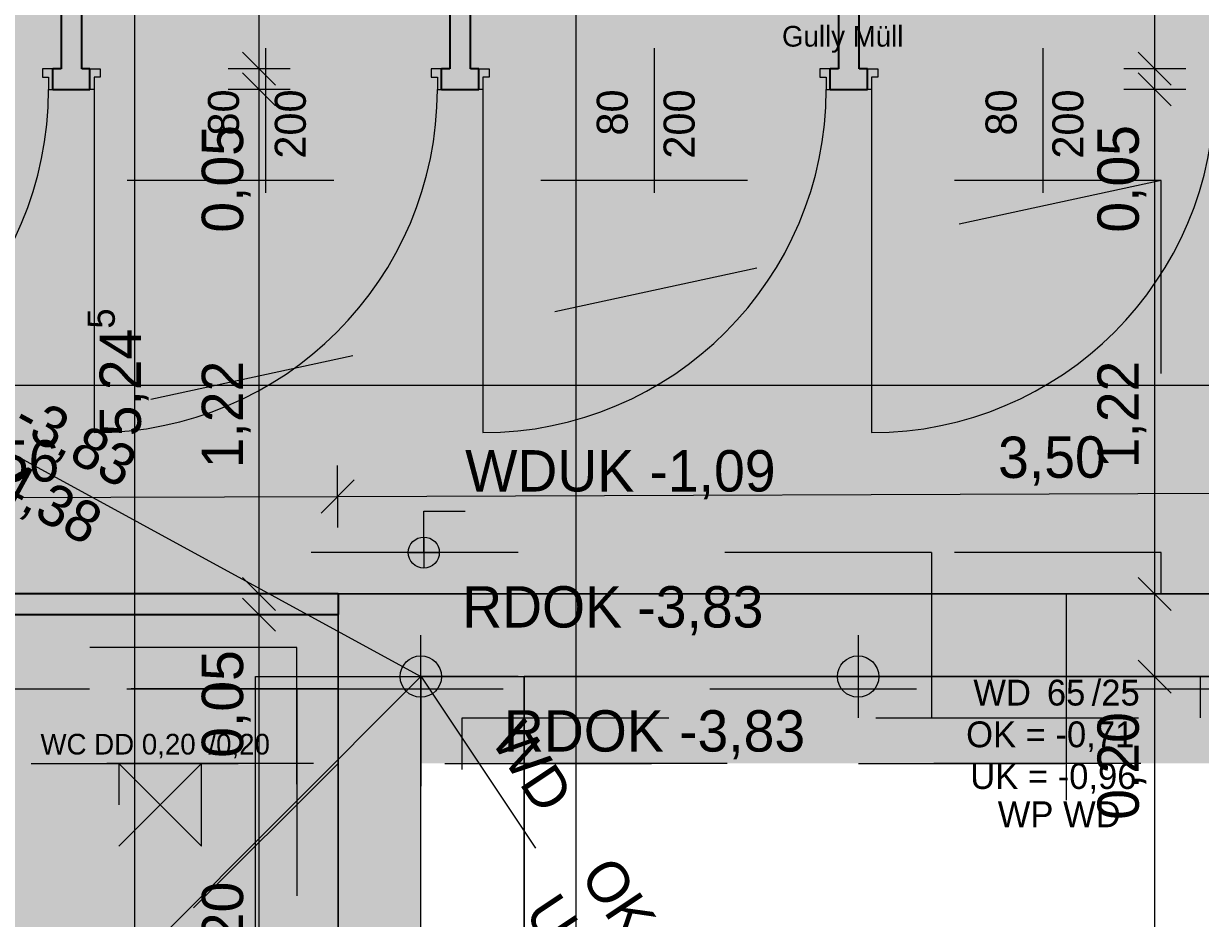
# Model space of a CAD drawing. Header units: metres. Extents: x -14 to 130, y -38 to 4.
# Drawn here: x 4.664 to 7.51, y -4.29 to -2.126 of the extents above; entities that cross this region are included whole.
import ezdxf

# ---------------------------------------------------------------- set-up
doc = ezdxf.new("R2010")
doc.units = ezdxf.units.M
doc.header["$MEASUREMENT"] = 0
doc.linetypes.add('Untersicht', pattern=[0.001, 0.0005, -0.0005])
for name, color, linetype in [('-1._KG PP_3_120 Wand Innen tragend', 7, 'Continuous'), ('-1._KG PP_3_130 Wand Innen', 7, 'Continuous'), ('-1._KG PP_3_210 Decke', 7, 'Continuous'), ('-1._KG PP_3_220 Bodenaufbau', 7, 'Continuous'), ('-1._KG PP_3_270 Deckendurchbruchsymbol', 7, 'Continuous'), ('-1._KG PP_3_810 Raum', 7, 'Continuous'), ('-1._KG PP_3_815 Raumbegrenzung', 7, 'Continuous'), ('-1._KG PP_3_950 Polierplan Bemaßung', 7, 'Continuous'), ('-1._KG PP_3_Bemaßen_Sperrmaß 2D', 7, 'Continuous'), ('-1._KG PP_3_Gelände_Beschriftung Gelände', 7, 'Continuous'), ('-1._KG PP_3_Kataster Grenzpunkte_Grenzpunkt (GP) Hausecke_Kennzeichen', 7, 'Continuous'), ('-1._KG PP_3_Kataster Grundstücke_Grundstück', 7, 'Continuous')]:
    doc.layers.add(name, color=color, linetype=linetype)
doc.styles.add('ERSTELLTER_STIL_5', font='')
doc.styles.get('ERSTELLTER_STIL_5').set_extended_font_data('Eurostile')
doc.linetypes.add('GAS', pattern='A,0,[1,415_260415_PP_VA_1_2 -1 KG1.Shx,S=0.186508,R=0,X=0,Y=0],-26.5,0', length=26.5)

msp = doc.modelspace()

# ---------------------------------------------------------------- hatches: boundary and pattern name
at = {"layer": '-1._KG PP_3_120 Wand Innen tragend', "linetype": 'Continuous', "lineweight": 13, "true_color": 0x3f7f02}
for points in [[(5.625, -3.505), (5.425, -3.505), (5.625, -3.705)], [(5.425, -3.505), (5.425, -3.705), (5.625, -3.705)], [(5.625, -3.505), (5.625, -3.705), (6.86, -3.705), (6.86, -3.505)], [(5.425, -3.705), (5.425, -7.56), (5.625, -7.56), (5.625, -3.705)]]:
    msp.add_hatch(color=76, dxfattribs=at).paths.add_polyline_path(points)
at = {"layer": '-1._KG PP_3_130 Wand Innen', "linetype": 'Continuous', "lineweight": 0, "true_color": 0x373737}
for points in [[(4.755, -0.8), (4.755, -2.235), (4.805, -2.235), (4.805, -0.8)], [(5.695, -0.8), (5.695, -2.235), (5.745, -2.235), (5.745, -0.8)], [(6.635, -0.8), (6.635, -2.235), (6.685, -2.235), (6.685, -0.8)], [(4.735, -2.285), (4.825, -2.285), (4.825, -2.235), (4.735, -2.235)], [(5.675, -2.285), (5.765, -2.285), (5.765, -2.235), (5.675, -2.235)], [(6.615, -2.285), (6.705, -2.285), (6.705, -2.235), (6.615, -2.235)], [(3.915, -3.555), (5.425, -3.555), (5.425, -3.505), (3.915, -3.505)]]:
    msp.add_hatch(color=250, dxfattribs=at).paths.add_polyline_path(points)
at = {"layer": '-1._KG PP_3_210 Decke', "linetype": 'Continuous', "lineweight": 0, "true_color": 0x060c00}
msp.add_hatch(color=98, dxfattribs=at).paths.add_polyline_path([(5.425, -3.735), (0.1437, -3.735), (0.1444, -3.915), (8.725, -3.915), (8.725, -3.505), (5.425, -3.505)])
at = {"layer": '-1._KG PP_3_Gelände_Beschriftung Gelände', "linetype": 'Continuous', "lineweight": 0, "true_color": 0x060c00}
h = msp.add_hatch(color=98, dxfattribs=at)
h.paths.add_polyline_path([(0.6022, -0.6), (0.6319, -8.705), (5.625, -8.705), (5.625, -3.705), (8.725, -3.705), (8.725, -5.925), (8.925, -5.925), (8.925, -5.905), (9.105, -5.905), (9.105, -4.225), (10.725, -4.225), (10.725, -5.905), (10.905, -5.905), (10.905, -6.225), (12.425, -6.225), (12.425, -9.355), (15.32, -9.355), (15.32, -8.955), (18.3552, -8.955), (18.383, -0.6)])
h.paths.add_polyline_path([(1.4029, -0.8), (1.4029, -1.4), (0.8029, -1.4), (0.8029, -0.8)], flags=0)
h.paths.add_polyline_path([(17.5774, -2.893), (17.5774, -2.293), (18.1774, -2.293), (18.1774, -2.893)], flags=0)
at = {"layer": '-1._KG PP_3_Kataster Grenzpunkte_Grenzpunkt (GP) Hausecke_Kennzeichen', "linetype": 'Continuous', "lineweight": 13, "true_color": 0xff6400}
for points in [[(5.6322, -3.405), (5.6322, -3.3675), (5.6179, -3.3704), (5.6057, -3.3785), (5.5976, -3.3906), (5.5947, -3.405)], [(5.6322, -3.405), (5.6322, -3.4425), (5.6466, -3.4396), (5.6587, -3.4315), (5.6668, -3.4194), (5.6697, -3.405)]]:
    msp.add_hatch(color=30, dxfattribs=at).paths.add_polyline_path(points)

# ---------------------------------------------------------------- linework, layer by layer
at = {"layer": '-1._KG PP_3_120 Wand Innen tragend', "color": 7, "linetype": 'Continuous', "lineweight": 18, "ltscale": 1000, "flags": 128}
for points in [[(5.425, -3.505), (5.625, -3.505)], [(5.425, -3.505), (5.425, -6.045)], [(6.86, -3.505), (5.625, -3.505)], [(6.86, -3.505), (6.86, -3.705)], [(5.625, -7.56), (5.625, -3.705)], [(5.625, -3.705), (6.86, -3.705)]]:
    msp.add_lwpolyline(points, dxfattribs=at)
at = {"layer": '-1._KG PP_3_120 Wand Innen tragend', "color": 16, "linetype": 'Continuous', "lineweight": 13, "ltscale": 1000, "true_color": 0x7e0000, "flags": 128}
for points in [[(7.51, -3.505), (6.86, -3.505)], [(6.86, -3.705), (7.51, -3.705)]]:
    msp.add_lwpolyline(points, dxfattribs=at)
at = {"layer": '-1._KG PP_3_130 Wand Innen', "color": 7, "linetype": 'Continuous', "lineweight": 13, "ltscale": 1000}
for p, q in [((5.25, -2.535), (5.25, -2.185)), ((6.19, -2.535), (6.19, -2.185)), ((7.13, -2.535), (7.13, -2.185)), ((4.735, -2.235), (4.71, -2.235)), ((4.71, -2.235), (4.71, -2.255)), ((4.735, -2.285), (4.735, -2.235)), ((4.825, -2.235), (4.85, -2.235)), ((4.825, -2.285), (4.825, -2.235)), ((4.85, -2.235), (4.85, -2.255)), ((5.675, -2.235), (5.65, -2.235)), ((5.65, -2.235), (5.65, -2.255)), ((5.675, -2.285), (5.675, -2.235)), ((5.765, -2.235), (5.79, -2.235)), ((5.765, -2.285), (5.765, -2.235)), ((5.79, -2.235), (5.79, -2.255)), ((6.615, -2.235), (6.59, -2.235)), ((6.59, -2.235), (6.59, -2.255)), ((6.615, -2.285), (6.615, -2.235)), ((6.705, -2.235), (6.73, -2.235)), ((6.705, -2.285), (6.705, -2.235)), ((6.73, -2.235), (6.73, -2.255)), ((4.71, -2.255), (4.725, -2.255)), ((4.725, -2.255), (4.725, -2.285)), ((4.85, -2.255), (4.835, -2.255)), ((4.835, -2.255), (4.835, -2.285)), ((5.65, -2.255), (5.665, -2.255)), ((5.665, -2.255), (5.665, -2.285)), ((5.79, -2.255), (5.775, -2.255)), ((5.775, -2.255), (5.775, -2.285)), ((6.59, -2.255), (6.605, -2.255)), ((6.605, -2.255), (6.605, -2.285)), ((6.73, -2.255), (6.715, -2.255)), ((6.715, -2.255), (6.715, -2.285)), ((4.725, -2.285), (4.735, -2.285)), ((4.835, -2.285), (4.825, -2.285)), ((4.835, -2.285), (4.835, -3.115)), ((5.665, -2.285), (5.675, -2.285)), ((5.775, -2.285), (5.765, -2.285)), ((5.775, -2.285), (5.775, -3.115)), ((6.605, -2.285), (6.615, -2.285)), ((6.715, -2.285), (6.705, -2.285)), ((6.715, -2.285), (6.715, -3.115))]:
    msp.add_line(p, q, dxfattribs=at)
at = {"layer": '-1._KG PP_3_130 Wand Innen', "color": 7, "linetype": 'Continuous', "lineweight": 25, "ltscale": 1000}
for p, q in [((4.735, -2.285), (4.735, -2.235)), ((4.735, -2.285), (4.735, -2.235)), ((4.735, -2.285), (4.735, -2.235)), ((4.825, -2.285), (4.825, -2.235)), ((4.825, -2.285), (4.825, -2.235)), ((4.825, -2.285), (4.825, -2.235)), ((5.675, -2.285), (5.675, -2.235)), ((5.675, -2.285), (5.675, -2.235)), ((5.675, -2.285), (5.675, -2.235)), ((5.765, -2.285), (5.765, -2.235)), ((5.765, -2.285), (5.765, -2.235)), ((5.765, -2.285), (5.765, -2.235)), ((6.615, -2.285), (6.615, -2.235)), ((6.615, -2.285), (6.615, -2.235)), ((6.615, -2.285), (6.615, -2.235)), ((6.705, -2.285), (6.705, -2.235)), ((6.705, -2.285), (6.705, -2.235)), ((6.705, -2.285), (6.705, -2.235))]:
    msp.add_line(p, q, dxfattribs=at)
at = {"layer": '-1._KG PP_3_130 Wand Innen', "color": 7, "linetype": 'Continuous', "lineweight": 25, "ltscale": 1000, "flags": 128}
for points in [[(4.755, -0.8), (4.755, -2.235)], [(4.805, -2.235), (4.805, -0.8)], [(5.695, -0.8), (5.695, -2.235)], [(5.745, -2.235), (5.745, -0.8)], [(6.635, -0.8), (6.635, -2.235)], [(6.685, -2.235), (6.685, -0.8)], [(4.755, -2.235), (4.735, -2.235)], [(4.825, -2.235), (4.805, -2.235)], [(5.695, -2.235), (5.675, -2.235)], [(5.765, -2.235), (5.745, -2.235)], [(6.635, -2.235), (6.615, -2.235)], [(6.705, -2.235), (6.685, -2.235)], [(4.735, -2.285), (4.825, -2.285)], [(5.675, -2.285), (5.765, -2.285)], [(6.615, -2.285), (6.705, -2.285)], [(5.425, -3.505), (3.915, -3.505)], [(5.425, -3.505), (5.425, -3.555)], [(3.915, -3.555), (5.425, -3.555)]]:
    msp.add_lwpolyline(points, dxfattribs=at)
at = {"layer": '-1._KG PP_3_130 Wand Innen', "color": 7, "linetype": 'Continuous', "lineweight": 13, "ltscale": 1000}
for centre in [(3.895, -2.285), (4.835, -2.285), (5.775, -2.285), (6.715, -2.285)]:
    msp.add_arc(centre, 0.83, 270, 0, dxfattribs=at)
at = {"layer": '-1._KG PP_3_210 Decke', "color": 7, "linetype": 'Untersicht', "lineweight": 13, "ltscale": 1000, "true_color": 0xf4f4f4, "flags": 128}
for points in [[(0.1437, -3.735), (5.425, -3.735), (5.425, -3.505), (8.725, -3.505), (8.725, -0.13), (6.02, -0.13), (6.02, -0.53), (0.1319, -0.53)], [(0.1444, -3.915), (0.1845, -14.87), (15.32, -14.87), (15.32, -6.225), (10.905, -6.225), (10.905, -6.065), (8.925, -6.065), (8.925, -4.045), (8.745, -4.045), (8.745, -3.915), (5.625, -3.915), (0.8144, -3.915)]]:
    msp.add_lwpolyline(points, close=True, dxfattribs=at)
for points in [[(8.725, -3.505), (5.425, -3.505), (5.425, -3.735)], [(5.425, -3.735), (0.1437, -3.735), (0.1444, -3.915), (8.725, -3.915), (8.725, -3.845)]]:
    msp.add_lwpolyline(points, dxfattribs=at)
at = {"layer": '-1._KG PP_3_220 Bodenaufbau', "color": 7, "linetype": 'Untersicht', "lineweight": 13, "ltscale": 1000, "true_color": 0xf4f4f4, "flags": 128}
msp.add_lwpolyline([(0.3237, -3.735), (8.745, -3.735), (8.745, -0.31), (6.2, -0.31), (6.2, -0.71), (0.3126, -0.71)], close=True, dxfattribs=at)
at = {"layer": '-1._KG PP_3_220 Bodenaufbau', "color": 7, "linetype": 'Continuous', "lineweight": 18, "ltscale": 1000, "flags": 128}
msp.add_lwpolyline([(3.815, -0.8), (3.815, -1.965), (0.8072, -1.965), (0.8312, -8.5021), (0.8312, -8.505), (5.425, -8.505), (5.425, -3.505), (8.925, -3.505), (8.925, -3.845), (11.105, -3.845), (11.105, -6.225), (15.12, -6.225), (15.12, -8.955), (18.1552, -8.955), (18.1754, -2.893), (17.5774, -2.893), (17.5774, -2.293), (18.1774, -2.293), (18.1824, -0.8)], close=True, dxfattribs=at)
at = {"layer": '-1._KG PP_3_220 Bodenaufbau', "color": 7, "linetype": 'Continuous', "lineweight": 13, "ltscale": 1000, "flags": 128}
for points in [[(5.625, -3.705), (8.725, -3.705)], [(5.625, -8.7573), (5.625, -3.705)]]:
    msp.add_lwpolyline(points, dxfattribs=at)
at = {"layer": '-1._KG PP_3_270 Deckendurchbruchsymbol', "color": 7, "linetype": 'Untersicht', "lineweight": 13, "ltscale": 1000}
for p, q in [((4.895, -4.115), (5.095, -3.915)), ((4.895, -3.915), (5.095, -4.115))]:
    msp.add_line(p, q, dxfattribs=at)
at = {"layer": '-1._KG PP_3_270 Deckendurchbruchsymbol', "color": 7, "linetype": 'Untersicht', "lineweight": 13, "ltscale": 1000, "flags": 128}
msp.add_lwpolyline([(5.095, -4.115), (5.095, -3.915), (4.895, -3.915), (4.895, -4.115)], close=True, dxfattribs=at)
at = {"layer": '-1._KG PP_3_810 Raum', "color": 5, "linetype": 'Continuous', "lineweight": 0, "ltscale": 1000, "flags": 128}
msp.add_lwpolyline([(8.395, -8.705), (8.395, -3.705), (5.875, -3.705), (5.875, -8.705)], close=True, dxfattribs=at)
at = {"layer": '-1._KG PP_3_815 Raumbegrenzung', "color": 5, "linetype": 'Continuous', "lineweight": 0, "ltscale": 1000, "flags": 128}
msp.add_lwpolyline([(5.875, -8.705), (5.875, -3.705), (8.395, -3.705), (8.395, -8.705)], close=True, dxfattribs=at)
at = {"layer": '-1._KG PP_3_Bemaßen_Sperrmaß 2D', "color": 5, "linetype": 'GAS', "lineweight": 0, "ltscale": 1000}
for p, q in [((6, 3), (6, -36)), ((-1.5, -3), (21, -3))]:
    msp.add_line(p, q, dxfattribs=at)
at = {"layer": '-1._KG PP_3_Gelände_Beschriftung Gelände', "color": 7, "linetype": 'Continuous', "lineweight": 13, "ltscale": 1000, "true_color": 0xf4f4f4, "flags": 128}
msp.add_lwpolyline([(0.6022, -0.6), (0.6319, -8.705), (5.625, -8.705), (5.625, -3.705), (8.725, -3.705), (8.725, -5.925), (8.925, -5.925), (8.925, -5.905), (9.105, -5.905), (9.105, -4.225), (10.725, -4.225), (10.725, -5.905), (10.905, -5.905), (10.905, -6.225), (12.425, -6.225), (12.425, -9.355), (15.32, -9.355), (15.32, -8.955), (18.3552, -8.955), (18.383, -0.6)], close=True, dxfattribs=at)
at = {"layer": '-1._KG PP_3_Gelände_Beschriftung Gelände', "color": 7, "linetype": 'Continuous', "lineweight": 18, "ltscale": 1000, "flags": 128}
for points in [[(5.225, -3.705), (8.725, -3.705)], [(5.225, -9.205), (5.225, -3.705)]]:
    msp.add_lwpolyline(points, dxfattribs=at)
at = {"layer": '-1._KG PP_3_Kataster Grenzpunkte_Grenzpunkt (GP) Hausecke_Kennzeichen', "color": 76, "linetype": 'Continuous', "lineweight": 13, "ltscale": 1000, "true_color": 0x3f7f02}
msp.add_line((4.9339, -6.045), (4.9339, -0.8), dxfattribs=at)
at = {"layer": '-1._KG PP_3_Kataster Grenzpunkte_Grenzpunkt (GP) Hausecke_Kennzeichen', "color": 6, "linetype": 'Continuous', "lineweight": 13, "ltscale": 1000, "true_color": 0xfb02fe}
for p, q in [((5.2339, -2.235), (5.2339, -0.8)), ((7.3995, -2.235), (7.3995, -0.8)), ((5.1939, -2.195), (5.2739, -2.275)), ((7.3595, -2.195), (7.4395, -2.275)), ((5.3089, -2.235), (5.1589, -2.235)), ((5.1939, -2.245), (5.2739, -2.325)), ((5.2339, -2.285), (5.2339, -2.235)), ((7.4745, -2.235), (7.3245, -2.235)), ((7.3595, -2.245), (7.4395, -2.325)), ((7.3995, -2.285), (7.3995, -2.235)), ((5.3089, -2.285), (5.1589, -2.285)), ((5.2339, -3.505), (5.2339, -2.285)), ((7.4745, -2.285), (7.3245, -2.285)), ((7.3995, -3.505), (7.3995, -2.285)), ((5.4244, -3.3442), (5.4239, -3.1942)), ((5.464, -3.2291), (5.3843, -3.3094)), ((3.8642, -3.2749), (5.4241, -3.2692)), ((5.4241, -3.2692), (8.9241, -3.2564)), ((5.1939, -3.465), (5.2739, -3.545)), ((7.3595, -3.465), (7.4395, -3.545)), ((5.3089, -3.505), (5.1589, -3.505)), ((5.1939, -3.515), (5.2739, -3.595)), ((5.2339, -3.555), (5.2339, -3.505)), ((7.4745, -3.505), (7.3245, -3.505)), ((7.3995, -3.705), (7.3995, -3.505)), ((5.3089, -3.555), (5.1589, -3.555)), ((5.2339, -4.755), (5.2339, -3.555)), ((7.3595, -3.665), (7.4395, -3.745)), ((7.4745, -3.705), (7.3245, -3.705)), ((7.3995, -5.725), (7.3995, -3.705))]:
    msp.add_line(p, q, dxfattribs=at)
at = {"layer": '-1._KG PP_3_Kataster Grenzpunkte_Grenzpunkt (GP) Hausecke_Kennzeichen', "color": 7, "linetype": 'Continuous', "lineweight": 13, "ltscale": 1000}
for p, q in [((1.4029, -1.4), (5.625, -3.705)), ((7.185, -3.505), (7.185, -4.0042)), ((5.625, -3.805), (5.625, -3.605)), ((6.6822, -3.605), (6.6822, -3.805)), ((0.6319, -8.705), (5.625, -3.705)), ((5.525, -3.705), (5.725, -3.705)), ((6.7822, -3.705), (6.5822, -3.705))]:
    msp.add_line(p, q, dxfattribs=at)
at = {"layer": '-1._KG PP_3_Kataster Grenzpunkte_Grenzpunkt (GP) Hausecke_Kennzeichen', "color": 30, "linetype": 'Untersicht', "lineweight": 13, "ltscale": 1000, "true_color": 0xff6400}
for p, q in [((7.415, -2.505), (0.9144, -3.915)), ((5.625, -3.704), (6.7062, -5.3263)), ((0.8312, -8.505), (5.425, -3.915))]:
    msp.add_line(p, q, dxfattribs=at)
at = {"layer": '-1._KG PP_3_Kataster Grenzpunkte_Grenzpunkt (GP) Hausecke_Kennzeichen', "color": 30, "linetype": 'Continuous', "lineweight": 13, "ltscale": 1000, "true_color": 0xff6400}
for p, q in [((5.6322, -3.405), (5.6322, -3.305)), ((5.6322, -3.305), (5.7322, -3.305)), ((5.6322, -3.3675), (5.6322, -3.4425)), ((5.5947, -3.405), (5.6697, -3.405))]:
    msp.add_line(p, q, dxfattribs=at)
msp.add_circle((5.6322, -3.405), 0.0375, dxfattribs=at)
at = {"layer": '-1._KG PP_3_Kataster Grenzpunkte_Grenzpunkt (GP) Hausecke_Kennzeichen', "color": 7, "linetype": 'Continuous', "lineweight": 13, "ltscale": 1000}
for centre in [(5.625, -3.705), (6.6822, -3.705)]:
    msp.add_circle(centre, 0.05, dxfattribs=at)
at = {"layer": '-1._KG PP_3_Kataster Grundstücke_Grundstück', "color": 30, "linetype": 'Untersicht', "lineweight": 13, "ltscale": 1000, "true_color": 0xff6400, "flags": 128}
msp.add_lwpolyline([(7.415, -2.505), (0.9092, -2.505), (0.9137, -3.735), (5.425, -3.735), (5.425, -3.505), (7.415, -3.505)], close=True, dxfattribs=at)
for points in [[(6.86, -3.405), (5.325, -3.405), (5.325, -3.635)], [(6.86, -3.405), (5.325, -3.405), (5.325, -3.635)], [(6.86, -3.405), (5.325, -3.405), (5.325, -3.635)], [(7.415, -3.405), (6.86, -3.405)], [(7.415, -3.505), (7.415, -3.405)], [(5.425, -7.93), (5.425, -3.505), (6.86, -3.505)], [(6.86, -3.505), (7.415, -3.505)], [(5.325, -3.635), (0.9144, -3.635), (0.9144, -3.735)], [(5.325, -3.735), (5.325, -3.635)], [(6.86, -3.705), (5.625, -3.705), (5.625, -7.93)], [(6.86, -3.705), (5.625, -3.705), (5.625, -7.93)], [(6.86, -3.705), (5.625, -3.705), (5.625, -7.93)], [(7.51, -3.705), (6.86, -3.705)], [(3.865, -8.505), (3.865, -8.405), (5.325, -8.405), (5.325, -3.735), (0.9137, -3.735)], [(0.9144, -3.735), (5.325, -3.735)], [(5.325, -3.735), (5.325, -7.93)], [(5.325, -3.735), (5.325, -7.93)], [(5.325, -3.735), (5.325, -7.93)], [(5.725, -7.93), (5.725, -3.805)], [(5.725, -3.805), (6.86, -3.805)], [(6.86, -3.805), (7.51, -3.805)]]:
    msp.add_lwpolyline(points, dxfattribs=at)
at = {"layer": '-1._KG PP_3_Kataster Grundstücke_Grundstück', "color": 16, "linetype": 'Untersicht', "lineweight": 13, "ltscale": 1000, "true_color": 0x7e0000, "flags": 128}
for points in [[(6.86, -3.405), (6.86, -3.505)], [(6.86, -3.705), (6.86, -3.805)], [(7.51, -3.805), (7.51, -3.705)]]:
    msp.add_lwpolyline(points, dxfattribs=at)

# ---------------------------------------------------------------- texts
at = {"layer": '-1._KG PP_3_130 Wand Innen', "color": 7, "linetype": 'Continuous', "lineweight": 13, "char_height": 0.075, "attachment_point": 9, "rotation": 90, "style": 'ERSTELLTER_STIL_5'}
for s, insert in [('\\A1;{\\pqr;\\pt0;\\fEurostile|b0|i0|c0|p0;\\W1.000000;80}', (5.1864, -2.285)), ('\\A1;{\\pqr;\\pt0;\\fEurostile|b0|i0|c0|p0;\\W1.000000;200}', (5.348, -2.285)), ('\\A1;{\\pqr;\\pt0;\\fEurostile|b0|i0|c0|p0;\\W1.000000;80}', (6.1264, -2.285)), ('\\A1;{\\pqr;\\pt0;\\fEurostile|b0|i0|c0|p0;\\W1.000000;200}', (6.288, -2.285)), ('\\A1;{\\pqr;\\pt0;\\fEurostile|b0|i0|c0|p0;\\W1.000000;80}', (7.0664, -2.285)), ('\\A1;{\\pqr;\\pt0;\\fEurostile|b0|i0|c0|p0;\\W1.000000;200}', (7.228, -2.285))]:
    msp.add_mtext(s, dxfattribs=dict(at, insert=insert))
at = {"layer": '-1._KG PP_3_270 Deckendurchbruchsymbol', "color": 1, "linetype": 'Continuous', "lineweight": 0, "char_height": 0.05, "style": 'ERSTELLTER_STIL_5'}
for s, insert, attachment_point in [('\\A1;{\\pqc;\\pt0;\\fEurostile|b0|i0|c0|p0;\\W1.000000;Gully Müll}', (6.645, -2.1314), 2), ('\\A1;{\\pqc;\\pt0;\\fEurostile|b0|i0|c0|p0;\\W1.000000;WC DD 0,20\\fEurostile|b0|i0|c0|p0;\\W1.000000;\\A1{\\H.66x;\\S^  ;}\\fEurostile|b0|i0|c0|p0;\\W1.000000; /0,20\\fEurostile|b0|i0|c0|p0;\\W1.000000;\\A1{\\H.66x;\\S^  ;}\\fEurostile|b0|i0|c0|p0;\\W1.000000;\\fEurostile|b0|i0|c0|p0;\\W1.000000;\\A1{\\H.66x;\\S^  ;}}', (4.995, -3.9081), 8)]:
    msp.add_mtext(s, dxfattribs=dict(at, insert=insert, attachment_point=attachment_point))
at = {"layer": '-1._KG PP_3_950 Polierplan Bemaßung', "color": 6, "linetype": 'Continuous', "lineweight": 13, "true_color": 0xfb02fe, "char_height": 0.1, "width": 0.306373, "attachment_point": 7, "style": 'ERSTELLTER_STIL_5'}
for s, insert, rotation in [('\\A1;{\\pql;\\fEurostile|b0|i0|c0|p0;\\W1.000000;0,05}', (5.2139, -2.6314), 90), ('\\A1;{\\pql;\\fEurostile|b0|i0|c0|p0;\\W1.000000;0,05}', (7.3795, -2.6314), 90), ('\\A1;{\\pql;\\fEurostile|b0|i0|c0|p0;\\W1.000000;1,22}', (5.2139, -3.2014), 90), ('\\A1;{\\pql;\\fEurostile|b0|i0|c0|p0;\\W1.000000;1,22}', (7.3795, -3.2014), 90), ('\\A1;{\\pql;\\fEurostile|b0|i0|c0|p0;\\W1.000000;3,50}', (7.0209, -3.2434), 0.2101), ('\\A1;{\\pql;\\fEurostile|b0|i0|c0|p0;\\W1.000000;1,56}', (4.4909, -3.2526), 0.2101), ('\\A1;{\\pql;\\fEurostile|b0|i0|c0|p0;\\W1.000000;0,05}', (5.2139, -3.9014), 90), ('\\A1;{\\pql;\\fEurostile|b0|i0|c0|p0;\\W1.000000;0,20}', (7.3795, -4.0514), 90), ('\\A1;{\\pql;\\fEurostile|b0|i0|c0|p0;\\W1.000000;1,20}', (5.2139, -4.4614), 90)]:
    msp.add_mtext(s, dxfattribs=dict(at, insert=insert, rotation=rotation))
at = {"layer": '-1._KG PP_3_950 Polierplan Bemaßung', "color": 7, "linetype": 'Continuous', "lineweight": 13, "char_height": 0.1, "width": 0.756226, "attachment_point": 7, "style": 'ERSTELLTER_STIL_5'}
for insert in [(5.725, -3.605), (5.8259, -3.905)]:
    msp.add_mtext('\\A1;{\\pql;\\fEurostile|b0|i0|c0|p0;\\W1.000000;RDOK -3,83}', dxfattribs=dict(at, insert=insert))
at = {"layer": '-1._KG PP_3_Kataster Grenzpunkte_Grenzpunkt (GP) Hausecke_Kennzeichen', "color": 76, "linetype": 'Continuous', "lineweight": 13, "true_color": 0x3f7f02, "insert": (4.9775, -3.1239), "char_height": 0.1, "attachment_point": 7, "rotation": 90, "style": 'ERSTELLTER_STIL_5'}
msp.add_mtext('\\A1;{\\pql;\\fEurostile|b0|i0|c0|p0;\\W1.000000;5,24\\fEurostile|b0|i0|c0|p0;\\W1.000000;\\A1{\\H.66x;\\S5^  ;}}', dxfattribs=at)
at = {"layer": '-1._KG PP_3_Kataster Grenzpunkte_Grenzpunkt (GP) Hausecke_Kennzeichen', "color": 7, "linetype": 'Continuous', "lineweight": 13, "insert": (4.4089, -3.0347), "char_height": 0.1, "attachment_point": 4, "rotation": 331.368, "line_spacing_factor": 0.968161, "style": 'ERSTELLTER_STIL_5'}
msp.add_mtext('\\A1;{\\pql;\\fEurostile|b0|i0|c0|p0;\\W1.000000;OK \\fEurostile|b0|i0|c0|p0;\\W1.000000;\\fEurostile|b0|i0|c0|p0;\\W1.000000;-3,83\\fEurostile|b0|i0|c0|p0;\\W1.000000;\\A1{\\H.66x;\\S^  ;}\\fEurostile|b0|i0|c0|p0;\\W1.000000;\\fEurostile|b0|i0|c0|p0;\\W1.000000;\\P\\pql;\\fEurostile|b0|i0|c0|p0;\\W1.000000;UK \\fEurostile|b0|i0|c0|p0;\\W1.000000;\\fEurostile|b0|i0|c0|p0;\\W1.000000;-4,38\\fEurostile|b0|i0|c0|p0;\\W1.000000;\\A1{\\H.66x;\\S^  ;}\\fEurostile|b0|i0|c0|p0;\\W1.000000;\\fEurostile|b0|i0|c0|p0;\\W1.000000;}', dxfattribs=at)
at = {"layer": '-1._KG PP_3_Kataster Grenzpunkte_Grenzpunkt (GP) Hausecke_Kennzeichen', "color": 30, "linetype": 'Continuous', "lineweight": 13, "true_color": 0xff6400, "insert": (5.7322, -3.276), "char_height": 0.1, "attachment_point": 7, "style": 'ERSTELLTER_STIL_5'}
msp.add_mtext('\\A1;{\\pql;\\fEurostile|b0|i0|c0|p0;\\W1.000000;WD\\fEurostile|b0|i0|c0|p0;\\W1.000000;UK \\fEurostile|b0|i0|c0|p0;\\W1.000000;-1,09}', dxfattribs=at)
at = {"layer": '-1._KG PP_3_Kataster Grenzpunkte_Grenzpunkt (GP) Hausecke_Kennzeichen', "color": 7, "linetype": 'Continuous', "lineweight": 13, "insert": (7.185, -3.8538), "char_height": 0.0625, "attachment_point": 5, "line_spacing_factor": 0.968384, "style": 'ERSTELLTER_STIL_5'}
msp.add_mtext('\\A1;{\\pqc;\\fEurostile|b0|i0|c0|p0;\\W1.000000;WD\\fEurostile|b0|i0|c0|p0;\\W1.000000;\\A1{\\H.66x;\\S^  ;}\\fEurostile|b0|i0|c0|p0;\\W1.000000; 65\\fEurostile|b0|i0|c0|p0;\\W1.000000;\\A1{\\H.66x;\\S^  ;}\\fEurostile|b0|i0|c0|p0;\\W1.000000;/25\\fEurostile|b0|i0|c0|p0;\\W1.000000;\\A1{\\H.66x;\\S^  ;}\\fEurostile|b0|i0|c0|p0;\\W1.000000;\\fEurostile|b0|i0|c0|p0;\\W1.000000;\\A1{\\H.66x;\\S^  ;}\\fEurostile|b0|i0|c0|p0;\\W1.000000;\\A1{\\H.66x;\\S^  ;}\\P\\pqc;\\fEurostile|b0|i0|c0|p0;\\W1.000000;OK = -0,71\\fEurostile|b0|i0|c0|p0;\\W1.000000;\\A1{\\H.66x;\\S^  ;}\\fEurostile|b0|i0|c0|p0;\\W1.000000;\\fEurostile|b0|i0|c0|p0;\\W1.000000;\\A1{\\H.66x;\\S^  ;}\\fEurostile|b0|i0|c0|p0;\\W1.000000;\\fEurostile|b0|i0|c0|p0;\\W1.000000;\\A1{\\H.66x;\\S^  ;}\\fEurostile|b0|i0|c0|p0;\\W1.000000;\\fEurostile|b0|i0|c0|p0;\\W1.000000;\\A1{\\H.66x;\\S^  ;}\\fEurostile|b0|i0|c0|p0;\\W1.000000;\\A1{\\H.66x;\\S^  ;}\\P\\pqc;\\fEurostile|b0|i0|c0|p0;\\W1.000000;UK = -0,96\\fEurostile|b0|i0|c0|p0;\\W1.000000;\\A1{\\H.66x;\\S^  ;}\\fEurostile|b0|i0|c0|p0;\\W1.000000;\\fEurostile|b0|i0|c0|p0;\\W1.000000;\\A1{\\H.66x;\\S^  ;}\\fEurostile|b0|i0|c0|p0;\\W1.000000;\\fEurostile|b0|i0|c0|p0;\\W1.000000;\\A1{\\H.66x;\\S^  ;}\\fEurostile|b0|i0|c0|p0;\\W1.000000;\\fEurostile|b0|i0|c0|p0;\\W1.000000;\\A1{\\H.66x;\\S^  ;}}', dxfattribs=at)
at = {"layer": '-1._KG PP_3_Kataster Grenzpunkte_Grenzpunkt (GP) Hausecke_Kennzeichen', "color": 30, "linetype": 'Continuous', "lineweight": 13, "true_color": 0xff6400, "insert": (5.7394, -3.8926), "char_height": 0.1, "attachment_point": 4, "rotation": 303.6815, "style": 'ERSTELLTER_STIL_5'}
msp.add_mtext('\\A1;{\\pql;\\fEurostile|b0|i0|c0|p0;\\W1.000000;\\fEurostile|b0|i0|c0|p0;\\W1.000000;\\fEurostile|b0|i0|c0|p0;\\W1.000000;WD\\fEurostile|b0|i0|c0|p0;\\W1.000000;\\A1{\\H.66x;\\S^  ;}\\fEurostile|b0|i0|c0|p0;\\W1.000000;\\fEurostile|b0|i0|c0|p0;\\W1.000000;\\P\\pql;\\fEurostile|b0|i0|c0|p0;\\W1.000000;\\fEurostile|b0|i0|c0|p0;\\W1.000000;\\fEurostile|b0|i0|c0|p0;\\W1.000000;\\fEurostile|b0|i0|c0|p0;\\W1.000000;\\A1{\\H.66x;\\S^  ;}\\fEurostile|b0|i0|c0|p0;\\W1.000000;\\fEurostile|b0|i0|c0|p0;\\W1.000000;}', dxfattribs=at)
at = {"layer": '-1._KG PP_3_Kataster Grenzpunkte_Grenzpunkt (GP) Hausecke_Kennzeichen', "color": 7, "linetype": 'Continuous', "lineweight": 13, "insert": (7.0199, -4.0472), "char_height": 0.0625, "attachment_point": 4, "style": 'ERSTELLTER_STIL_5'}
msp.add_mtext('\\A1;{\\pql;\\pt0;\\fEurostile|b0|i0|c0|p0;\\W1.000000;WP WD\\fEurostile|b0|i0|c0|p0;\\W1.000000;\\A1{\\H.66x;\\S^  ;}\\fEurostile|b0|i0|c0|p0;\\W1.000000;\\fEurostile|b0|i0|c0|p0;\\W1.000000;\\A1{\\H.66x;\\S^  ;}}', dxfattribs=at)
at = {"layer": '-1._KG PP_3_Kataster Grenzpunkte_Grenzpunkt (GP) Hausecke_Kennzeichen', "color": 30, "linetype": 'Continuous', "lineweight": 13, "true_color": 0xff6400, "insert": (5.9702, -4.2118), "char_height": 0.1, "attachment_point": 4, "rotation": 303.6815, "line_spacing_factor": 0.968161, "style": 'ERSTELLTER_STIL_5'}
msp.add_mtext('\\A1;{\\pql;\\fEurostile|b0|i0|c0|p0;\\W1.000000;OK \\fEurostile|b0|i0|c0|p0;\\W1.000000;\\fEurostile|b0|i0|c0|p0;\\W1.000000;-0,51\\fEurostile|b0|i0|c0|p0;\\W1.000000;\\A1{\\H.66x;\\S^  ;}\\fEurostile|b0|i0|c0|p0;\\W1.000000;\\fEurostile|b0|i0|c0|p0;\\W1.000000;\\P\\pql;\\fEurostile|b0|i0|c0|p0;\\W1.000000;UK \\fEurostile|b0|i0|c0|p0;\\W1.000000;\\fEurostile|b0|i0|c0|p0;\\W1.000000;-0,69\\fEurostile|b0|i0|c0|p0;\\W1.000000;\\A1{\\H.66x;\\S^  ;}\\fEurostile|b0|i0|c0|p0;\\W1.000000;\\fEurostile|b0|i0|c0|p0;\\W1.000000;}', dxfattribs=at)

doc.saveas('drawing.dxf')
